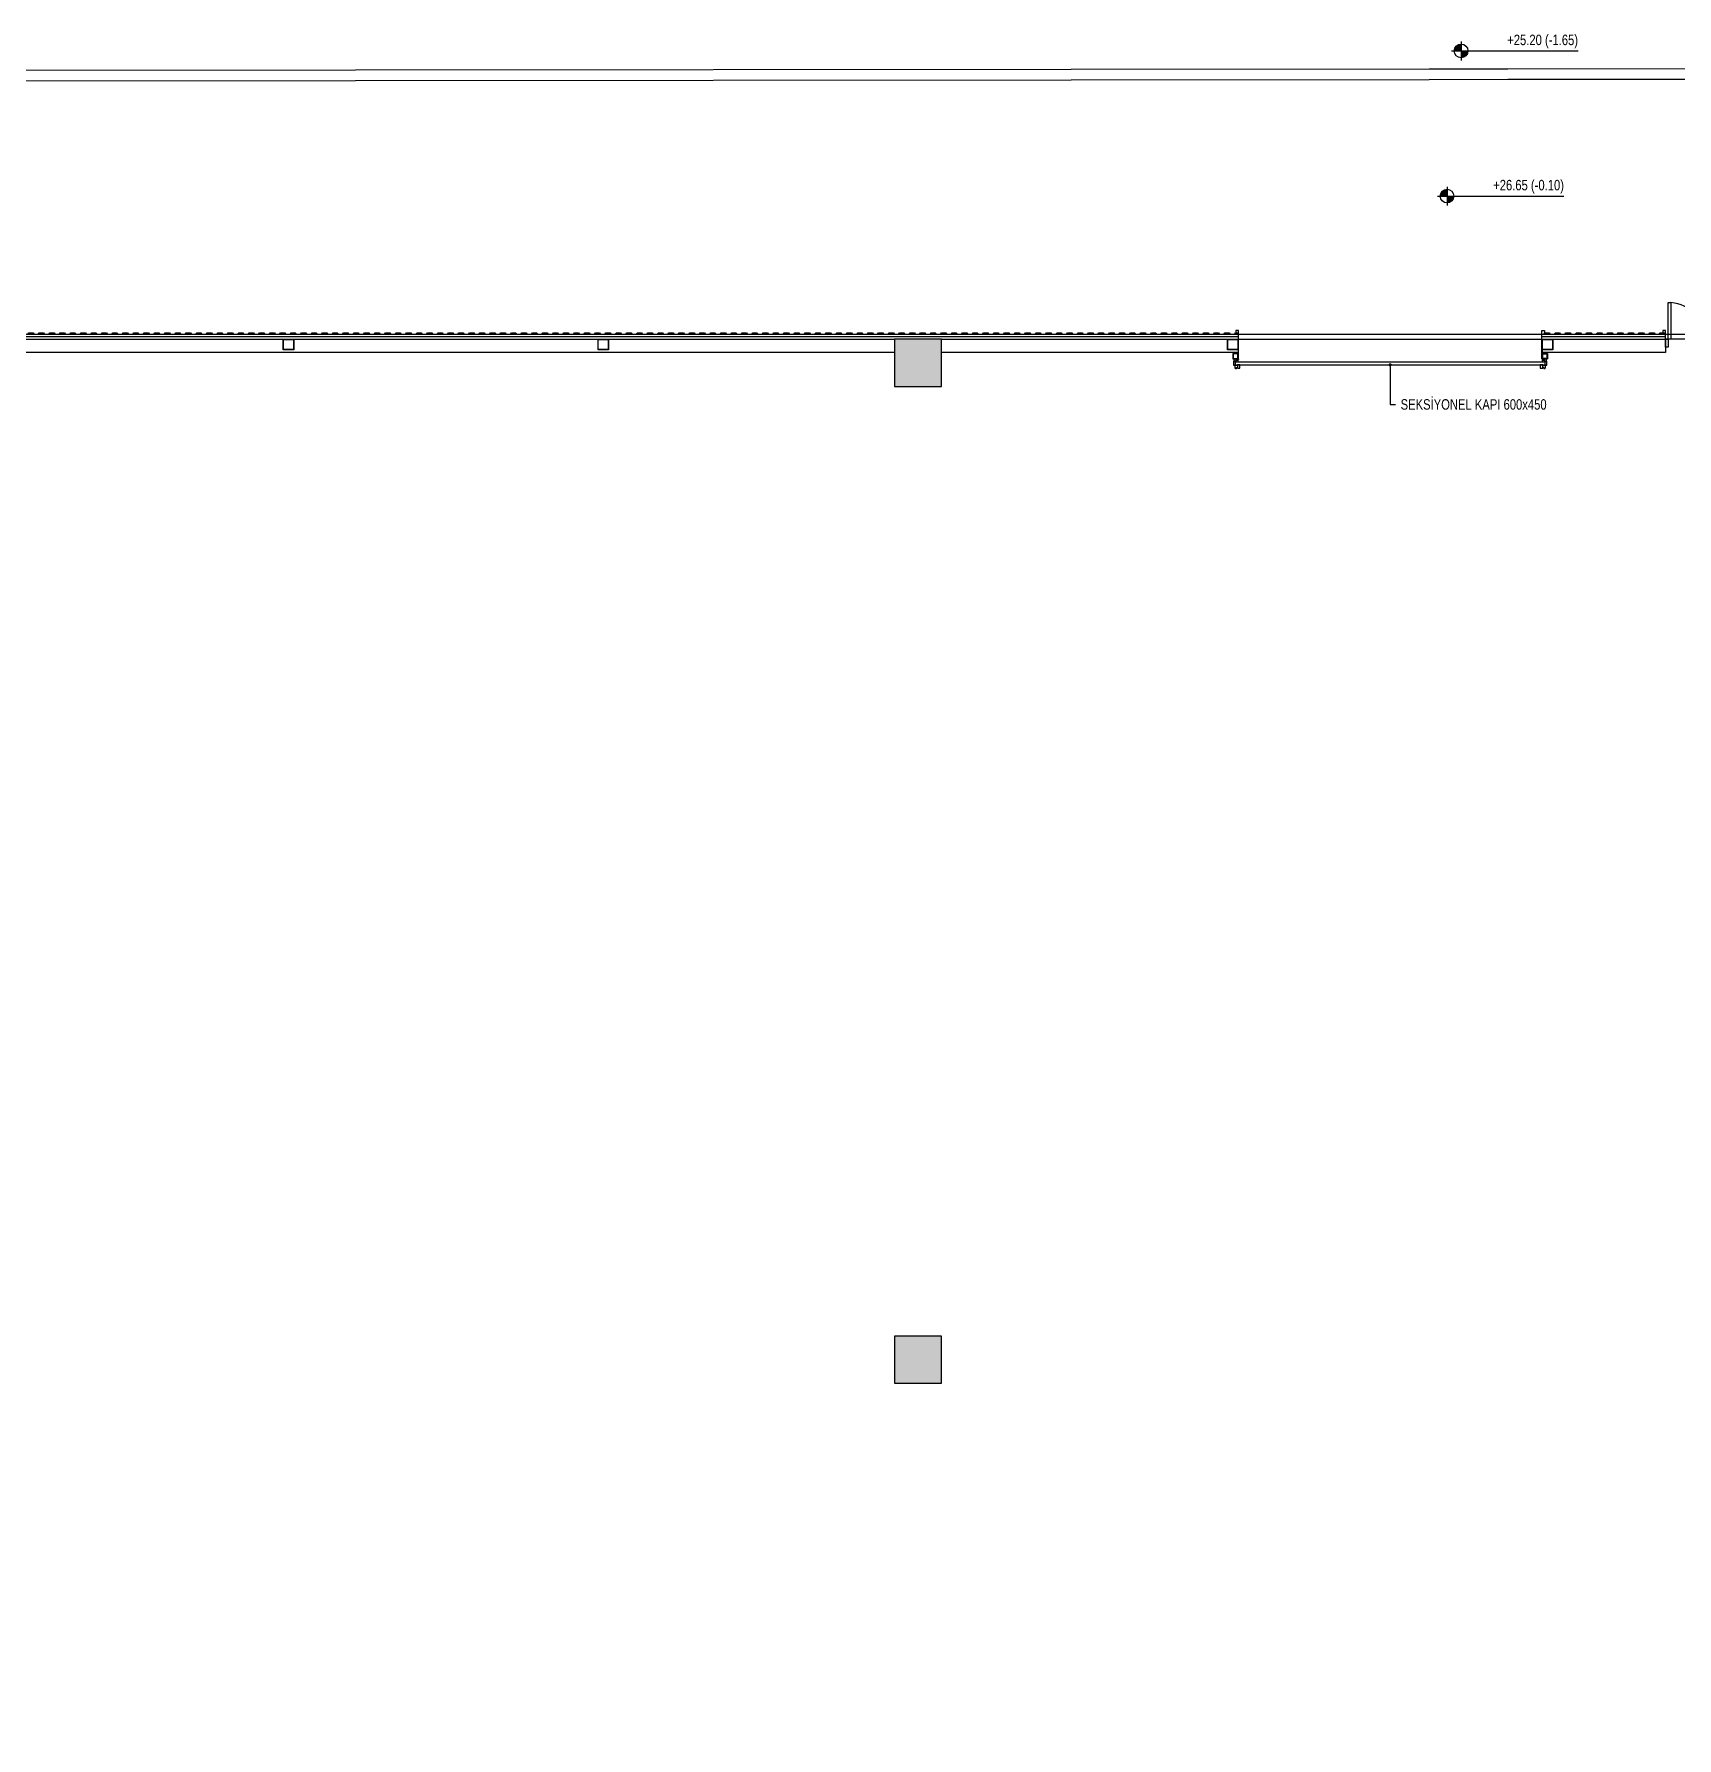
# Model space of a CAD drawing. Extents: x 259761 to 283296, y -701091 to -693683.
# Drawn here: x 272702 to 275833, y -696931 to -693684 of the extents above; entities that cross this region are included whole.
import ezdxf
from ezdxf import colors
from ezdxf.entities.mleader import LeaderData, LeaderLine
from ezdxf.math import Vec2, Vec3

# ---------------------------------------------------------------- set-up
doc = ezdxf.new("R2010")
doc.units = 0
doc.header["$MEASUREMENT"] = 0
doc.layers.get('0').update_dxf_attribs({"linetype": 'CONTINUOUS'})
doc.layers.add('A-DOOR', color=193, linetype='CONTINUOUS')
doc.layers.add('MKDU0', color=50, linetype='CONTINUOUS')
doc.styles.add('Fields_100', font='act_simplex.shx', dxfattribs={"width": 0.8, "height": 20})

# ---------------------------------------------------------------- blocks, each defined once
blk = doc.blocks.new('KAPI 150')
at = {"layer": 'A-DOOR'}
blk.add_line((145, 15), (5, 15), dxfattribs=at)
for points in [[(5, 15), (5, 85), (10, 85), (10, 15)], [(145, 15), (145, 85), (140, 85), (140, 15)]]:
    blk.add_lwpolyline(points, dxfattribs=at)
for points in [[(5, 0), (0, 0), (0, 15), (5, 15)], [(150, 0), (145, 0), (145, 15), (150, 15)]]:
    blk.add_lwpolyline(points, close=True, dxfattribs=at)
for centre, start, end in [((5, 15), 0, 85.904), ((145, 15), 94.096, 180)]:
    blk.add_arc(centre, 70, start, end, dxfattribs=at)
blk = doc.blocks.new('VİDA KÜÇÜK')
for p, q in [((-0.6, 3), (-0.2, 3.2)), ((-0.6, 3), (0.6, 3)), ((-0.6, 3), (0.6, 3)), ((-0.6, 3), (-0.6, 3)), ((-0.5, 3), (-0.5, 2.9)), ((-0.5, 2.9), (0.5, 2.9)), ((0.3, 3.6), (-0.3, 3.6)), ((-0.3, 3.3), (-0.3, 3.5)), ((0.3, 3.3), (-0.3, 3.3)), ((0.3, 3.2), (-0.3, 3.2)), ((-0.2, 3.3), (-0.2, 3.6)), ((0.2, 3.2), (-0.2, 3.2)), ((0.1, 2.8), (-0.2, 2.9)), ((-0.2, 2.9), (-0.2, 2.8)), ((-0.2, 2.9), (-0.2, 2.9)), ((-0.2, 2.8), (0.1, 2.7)), ((0.1, 2.7), (-0.2, 2.8)), ((-0.2, 2.7), (-0.2, 2.8)), ((-0.2, 2.8), (-0.2, 2.8)), ((0, 2.7), (-0.2, 2.7)), ((-0.2, 2.7), (-0.2, 2.6)), ((-0.2, 2.7), (-0.2, 2.7)), ((0.2, 2.5), (-0.2, 2.6)), ((0.1, 2.5), (-0.2, 2.6)), ((-0.2, 2.6), (0.1, 2.5)), ((-0.2, 2.6), (-0.2, 2.5)), ((-0.2, 2.6), (-0.2, 2.6)), ((-0.2, 2.6), (-0.2, 2.6)), ((-0.2, 2.5), (0.1, 2.4)), ((-0.2, 2.5), (0.2, 2.4)), ((-0.2, 2.5), (-0.2, 2.5)), ((-0.2, 2.4), (-0.2, 2.5)), ((0.1, 2.3), (-0.2, 2.4)), ((-0.2, 2.4), (-0.2, 2.3)), ((-0.2, 2.3), (0.1, 2.2)), ((-0.2, 2.3), (0.2, 2.2)), ((0.1, 2.2), (-0.2, 2.3)), ((-0.2, 2.3), (-0.2, 2.2)), ((-0.2, 2.3), (-0.2, 2.3)), ((-0.2, 2.3), (-0.2, 2.3)), ((-0.2, 2.3), (-0.2, 2.3)), ((-0.2, 2.2), (0.1, 2.1)), ((-0.2, 2.2), (0.2, 2.1)), ((-0.2, 2.1), (-0.2, 2.2)), ((-0.2, 2.2), (-0.2, 1.5)), ((-0.2, 2.1), (-0.2, 2)), ((0.1, 2), (-0.2, 2.1)), ((-0.2, 2), (-0.2, 2.1)), ((-0.2, 2), (-0.2, 2)), ((-0.2, 2), (-0.2, 2)), ((-0.2, 2), (0, 2)), ((0, 2), (-0.2, 2)), ((0, 2), (-0.2, 2)), ((0.1, 1.9), (-0.2, 1.9)), ((0, 1.5), (-0.2, 1.6)), ((0, 1.4), (-0.2, 1.5)), ((0.2, 2.8), (-0.1, 2.9)), ((0, 3.9), (0, 0)), ((0.1, 2.8), (0, 2.9)), ((0.1, 2.6), (0, 2.7)), ((0.1, 1.6), (0, 1.5)), ((0, 1.5), (0, 1.4)), ((0.1, 1.5), (0, 1.4)), ((0.1, 2.9), (0.1, 2.8)), ((0.2, 2.8), (0.1, 2.8)), ((0.2, 2.8), (0.1, 2.8)), ((0.1, 2.8), (0.1, 2.7)), ((0.2, 2.7), (0.1, 2.7)), ((0.2, 2.7), (0.1, 2.6)), ((0.1, 2.7), (0.1, 2.7)), ((0.2, 2.7), (0.1, 2.7)), ((0.1, 2.6), (0.1, 2.5)), ((0.1, 2.5), (0.1, 2.4)), ((0.2, 2.5), (0.1, 2.5)), ((0.2, 2.5), (0.1, 2.5)), ((0.2, 2.4), (0.1, 2.4)), ((0.1, 2.3), (0.1, 2.3)), ((0.1, 2.3), (0.1, 2.2)), ((0.2, 2.3), (0.1, 2.3)), ((0.2, 2.2), (0.1, 2.2)), ((0.2, 2.2), (0.1, 2.2)), ((0.1, 2.2), (0.1, 2.1)), ((0.1, 2.2), (0.1, 1.5)), ((0.1, 2), (0.1, 2.1)), ((0.2, 2.1), (0.1, 2)), ((0.2, 2.1), (0.1, 2.1)), ((0.2, 3.3), (0.2, 3.6)), ((0.2, 3.2), (0.6, 3)), ((0.2, 2.7), (0.2, 2.7)), ((0.2, 2.4), (0.2, 2.3)), ((0.3, 3.3), (0.3, 3.5)), ((0.5, 3), (0.5, 2.9)), ((0.6, 3), (0.6, 3))]:
    blk.add_line(p, q)
for centre, radius, start, end in [((-0.3, 3.2), 0.045, 90, 270), ((-0.3, 3.5), 0.132, 50.85, 132.6512), ((0, 3.1), 0.52, 70.5284, 109.4708), ((0, 1.9), 0.156, 196.2602, 343.7398), ((0.3, 3.5), 0.132, 47.3435, 129.155), ((0.3, 3.2), 0.045, 270, 90)]:
    blk.add_arc(centre, radius, start, end)
blk = doc.blocks.new('_Dot')
at = {"color": 0, "linetype": 'ByBlock', "lineweight": -2}
blk.add_line((-0.5, 0), (-1, 0), dxfattribs=at)
at = {"color": 0, "linetype": 'ByBlock', "const_width": 0.5}
blk.add_lwpolyline([(-0.25, 0, 1), (0.25, 0, 1)], format="xyb", close=True, dxfattribs=at)

msp = doc.modelspace()

# ---------------------------------------------------------------- hatches: boundary and pattern name
at = {"layer": 'MKDU0', "ltscale": 0.03}
h = msp.add_hatch(color=8, dxfattribs=at)
h.paths.add_polyline_path([(275421.8, -693702.8, 0.414214), (275408.8, -693715.8), (275421.8, -693715.8)])
h.paths.add_polyline_path([(275434.8, -693715.8), (275421.8, -693715.8), (275421.8, -693728.8, 0.414214)])
h = msp.add_hatch(color=8, dxfattribs=at)
h.paths.add_polyline_path([(275395, -693979.6, 0.414214), (275382, -693992.6), (275395, -693992.6)])
h.paths.add_polyline_path([(275408, -693992.6), (275395, -693992.6), (275395, -694005.6, 0.414214)])
h = msp.add_hatch(dxfattribs=at)
h.set_pattern_fill('ANSI33', color=8)
h.set_pattern_definition([(45, (256351.424, -695852.415), (-4.490128, 4.490128), []), (45, (256355.914, -695852.415), (-4.490128, 4.490128), [3.175, -1.5875])])
h.paths.add_polyline_path([(272541.6, -700055.4), (272631.6, -700055.4), (272631.6, -699965.4), (272541.6, -699965.4)])
h.paths.add_polyline_path([(272541.6, -694355.4), (272631.6, -694355.4), (272631.6, -694265.4), (272541.6, -694265.4)])
h.paths.add_polyline_path([(270741.6, -700055.4), (270831.6, -700055.4), (270831.6, -699965.4), (270741.6, -699965.4)])
h.paths.add_polyline_path([(267141.6, -700055.4), (267231.6, -700055.4), (267231.6, -699965.4), (267141.6, -699965.4)])
h.paths.add_polyline_path([(270741.6, -694355.4), (270831.6, -694355.4), (270831.6, -694265.4), (270741.6, -694265.4)])
h.paths.add_polyline_path([(267141.6, -694355.4), (267231.6, -694355.4), (267231.6, -694265.4), (267141.6, -694265.4)])
h.paths.add_polyline_path([(272541.6, -698155.4), (272631.6, -698155.4), (272631.6, -698065.4), (272541.6, -698065.4)])
h.paths.add_polyline_path([(272541.6, -696255.4), (272631.6, -696255.4), (272631.6, -696165.4), (272541.6, -696165.4)])
h.paths.add_polyline_path([(270741.6, -698155.4), (270831.6, -698155.4), (270831.6, -698065.4), (270741.6, -698065.4)])
h.paths.add_polyline_path([(267141.6, -698155.4), (267231.6, -698155.4), (267231.6, -698065.4), (267141.6, -698065.4)])
h.paths.add_polyline_path([(270741.6, -696255.4), (270831.6, -696255.4), (270831.6, -696165.4), (270741.6, -696165.4)])
h.paths.add_polyline_path([(267141.6, -696255.4), (267231.6, -696255.4), (267231.6, -696165.4), (267141.6, -696165.4)])
h.paths.add_polyline_path([(277941.6, -698155.4), (278031.6, -698155.4), (278031.6, -698065.4), (277941.6, -698065.4)])
h.paths.add_polyline_path([(277941.6, -696255.4), (278031.6, -696255.4), (278031.6, -696165.4), (277941.6, -696165.4)])
h.paths.add_polyline_path([(276141.6, -698155.4), (276231.6, -698155.4), (276231.6, -698065.4), (276141.6, -698065.4)])
h.paths.add_polyline_path([(276141.6, -696255.4), (276231.6, -696255.4), (276231.6, -696165.4), (276141.6, -696165.4)])
h.paths.add_polyline_path([(274341.6, -698155.4), (274431.6, -698155.4), (274431.6, -698065.4), (274341.6, -698065.4)])
h.paths.add_polyline_path([(274341.6, -696255.4), (274431.6, -696255.4), (274431.6, -696165.4), (274341.6, -696165.4)])
h.paths.add_polyline_path([(270641.6, -698155.4), (270731.6, -698155.4), (270731.6, -698065.4), (270641.6, -698065.4)])
h.paths.add_polyline_path([(270641.6, -696255.4), (270731.6, -696255.4), (270731.6, -696165.4), (270641.6, -696165.4)])
h.paths.add_polyline_path([(268941.6, -698155.4), (269031.6, -698155.4), (269031.6, -698065.4), (268941.6, -698065.4)])
h.paths.add_polyline_path([(268941.6, -696255.4), (269031.6, -696255.4), (269031.6, -696165.4), (268941.6, -696165.4)])
h.paths.add_polyline_path([(265341.6, -698155.4), (265431.6, -698155.4), (265431.6, -698065.4), (265341.6, -698065.4)])
h.paths.add_polyline_path([(265341.6, -696255.4), (265431.6, -696255.4), (265431.6, -696165.4), (265341.6, -696165.4)])
h.paths.add_polyline_path([(263541.6, -698155.4), (263631.6, -698155.4), (263631.6, -698065.4), (263541.6, -698065.4)])
h.paths.add_polyline_path([(263541.6, -696255.4), (263631.6, -696255.4), (263631.6, -696165.4), (263541.6, -696165.4)])
h.paths.add_polyline_path([(261741.6, -698155.4), (261831.6, -698155.4), (261831.6, -698065.4), (261741.6, -698065.4)])
h.paths.add_polyline_path([(261741.6, -696255.4), (261831.6, -696255.4), (261831.6, -696165.4), (261741.6, -696165.4)])
h.paths.add_polyline_path([(279741.6, -696255.4), (279831.6, -696255.4), (279831.6, -696165.4), (279741.6, -696165.4)])
h.paths.add_polyline_path([(279741.6, -698155.4), (279831.6, -698155.4), (279831.6, -698065.4), (279741.6, -698065.4)])
h.paths.add_polyline_path([(279741.6, -700055.4), (279831.6, -700055.4), (279831.6, -699965.4), (279741.6, -699965.4)])
h.paths.add_polyline_path([(277941.6, -700055.4), (278031.6, -700055.4), (278031.6, -699965.4), (277941.6, -699965.4)])
h.paths.add_polyline_path([(276141.6, -700055.4), (276231.6, -700055.4), (276231.6, -699965.4), (276141.6, -699965.4)])
h.paths.add_polyline_path([(274341.6, -700055.4), (274431.6, -700055.4), (274431.6, -699965.4), (274341.6, -699965.4)])
h.paths.add_polyline_path([(270641.6, -700055.4), (270731.6, -700055.4), (270731.6, -699965.4), (270641.6, -699965.4)])
h.paths.add_polyline_path([(268941.6, -700055.4), (269031.6, -700055.4), (269031.6, -699965.4), (268941.6, -699965.4)])
h.paths.add_polyline_path([(265341.6, -700055.4), (265431.6, -700055.4), (265431.6, -699965.4), (265341.6, -699965.4)])
h.paths.add_polyline_path([(263541.6, -700055.4), (263631.6, -700055.4), (263631.6, -699965.4), (263541.6, -699965.4)])
h.paths.add_polyline_path([(261741.6, -700055.4), (261831.6, -700055.4), (261831.6, -699965.4), (261741.6, -699965.4)])
h.paths.add_polyline_path([(279741.6, -694355.4), (279831.6, -694355.4), (279831.6, -694265.4), (279741.6, -694265.4)])
h.paths.add_polyline_path([(277941.6, -694355.4), (278031.6, -694355.4), (278031.6, -694265.4), (277941.6, -694265.4)])
h.paths.add_polyline_path([(276141.6, -694355.4), (276231.6, -694355.4), (276231.6, -694265.4), (276141.6, -694265.4)])
h.paths.add_polyline_path([(274341.6, -694355.4), (274431.6, -694355.4), (274431.6, -694265.4), (274341.6, -694265.4)])
h.paths.add_polyline_path([(270641.6, -694355.4), (270731.6, -694355.4), (270731.6, -694265.4), (270641.6, -694265.4)])
h.paths.add_polyline_path([(268941.6, -694355.4), (269031.6, -694355.4), (269031.6, -694265.4), (268941.6, -694265.4)])
h.paths.add_polyline_path([(265341.6, -694355.4), (265431.6, -694355.4), (265431.6, -694265.4), (265341.6, -694265.4)])
h.paths.add_polyline_path([(263541.6, -694355.4), (263631.6, -694355.4), (263631.6, -694265.4), (263541.6, -694265.4)])
h.paths.add_polyline_path([(261741.6, -694355.4), (261831.6, -694355.4), (261831.6, -694265.4), (261741.6, -694265.4)])

# ---------------------------------------------------------------- linework, layer by layer
at = {"layer": 'MKDU0', "color": 8, "ltscale": 0.03}
for p, q in [((275421.8, -693697.8), (275421.8, -693733.8)), ((275403.8, -693715.8), (275644.8, -693715.8)), ((272211.1, -693753.2), (275361.1, -693750.1)), ((272211.1, -693773.2), (275361.1, -693770.1)), ((275361.1, -693750.1), (275511.1, -693749.9)), ((275361.1, -693770.1), (275511.1, -693769.9)), ((275511.1, -693749.9), (278429.5, -693747)), ((275511.1, -693769.9), (278429.4, -693767)), ((275377, -693992.6), (275618, -693992.6)), ((275395, -693974.6), (275395, -694010.6)), ((274997.6, -694248.4), (274992.6, -694248.4)), ((274992.6, -694248.4), (274992.6, -694252.9)), ((274997.6, -694302.4), (274997.6, -694248.4)), ((275575.6, -694302.4), (275575.6, -694248.4)), ((275575.6, -694248.4), (275580.6, -694248.4)), ((275580.6, -694248.4), (275580.6, -694252.9)), ((272631.6, -694265.4), (274341.6, -694265.4)), ((274431.6, -694265.4), (274996.6, -694265.4)), ((275576.6, -694265.4), (275811.6, -694265.4)), ((274341.6, -694290.4), (272631.6, -694290.4)), ((274996.6, -694290.4), (274431.6, -694290.4)), ((275811.6, -694290.4), (275576.6, -694290.4))]:
    msp.add_line(p, q, dxfattribs=at)
for points in [[(271694.1, -694255.4), (279841.6, -694255.4), (279841.6, -698155.4), (261719.1, -698155.4), (261719.1, -694255.4), (268941.6, -694255.4), (268941.6, -694520.4), (271694.1, -694520.4)], [(274341.6, -694355.4), (274431.6, -694355.4), (274431.6, -694265.4), (274341.6, -694265.4)], [(274986.6, -694302.4), (274996.6, -694302.4), (274996.6, -694292.4), (274986.6, -694292.4)], [(274987.1, -694301.9), (274996.1, -694301.9), (274996.1, -694292.9), (274987.1, -694292.9)], [(275582.3, -694309), (274991, -694309), (274991, -694314), (275582.3, -694314)], [(275576.6, -694302.4), (275586.6, -694302.4), (275586.6, -694292.4), (275576.6, -694292.4)], [(275586.6, -694302.4), (275576.6, -694302.4), (275576.6, -694292.4), (275586.6, -694292.4)], [(275577.1, -694301.9), (275586.1, -694301.9), (275586.1, -694292.9), (275577.1, -694292.9)], [(275586.1, -694301.9), (275577.1, -694301.9), (275577.1, -694292.9), (275586.1, -694292.9)], [(274341.6, -696255.4), (274431.6, -696255.4), (274431.6, -696165.4), (274341.6, -696165.4)]]:
    msp.add_lwpolyline(points, close=True, dxfattribs=at)
for points in [[(272211.6, -694255.4), (274996.6, -694255.4)], [(272661.6, -694255.4), (272669.6, -694255.4), (272671.6, -694253.4), (272679.6, -694253.4), (272681.6, -694255.4), (272689.6, -694255.4), (272691.6, -694253.4), (272699.6, -694253.4), (272701.6, -694255.4), (272709.6, -694255.4), (272711.6, -694253.4), (272719.6, -694253.4), (272721.6, -694255.4), (272729.6, -694255.4), (272731.6, -694253.4), (272739.6, -694253.4), (272741.6, -694255.4), (272749.6, -694255.4), (272751.6, -694253.4), (272759.6, -694253.4), (272761.6, -694255.4)], [(272761.6, -694255.4), (272769.6, -694255.4), (272771.6, -694253.4), (272779.6, -694253.4), (272781.6, -694255.4), (272789.6, -694255.4), (272791.6, -694253.4), (272799.6, -694253.4), (272801.6, -694255.4), (272809.6, -694255.4), (272811.6, -694253.4), (272819.6, -694253.4), (272821.6, -694255.4), (272829.6, -694255.4), (272831.6, -694253.4), (272839.6, -694253.4), (272841.6, -694255.4), (272849.6, -694255.4), (272851.6, -694253.4), (272859.6, -694253.4), (272861.6, -694255.4)], [(272861.6, -694255.4), (272869.6, -694255.4), (272871.6, -694253.4), (272879.6, -694253.4), (272881.6, -694255.4), (272889.6, -694255.4), (272891.6, -694253.4), (272899.6, -694253.4), (272901.6, -694255.4), (272909.6, -694255.4), (272911.6, -694253.4), (272919.6, -694253.4), (272921.6, -694255.4), (272929.6, -694255.4), (272931.6, -694253.4), (272939.6, -694253.4), (272941.6, -694255.4), (272949.6, -694255.4), (272951.6, -694253.4), (272959.6, -694253.4), (272961.6, -694255.4)], [(272961.6, -694255.4), (272969.6, -694255.4), (272971.6, -694253.4), (272979.6, -694253.4), (272981.6, -694255.4), (272989.6, -694255.4), (272991.6, -694253.4), (272999.6, -694253.4), (273001.6, -694255.4), (273009.6, -694255.4), (273011.6, -694253.4), (273019.6, -694253.4), (273021.6, -694255.4), (273029.6, -694255.4), (273031.6, -694253.4), (273039.6, -694253.4), (273041.6, -694255.4), (273049.6, -694255.4), (273051.6, -694253.4), (273059.6, -694253.4), (273061.6, -694255.4)], [(273061.6, -694255.4), (273069.6, -694255.4), (273071.6, -694253.4), (273079.6, -694253.4), (273081.6, -694255.4), (273089.6, -694255.4), (273091.6, -694253.4), (273099.6, -694253.4), (273101.6, -694255.4), (273109.6, -694255.4), (273111.6, -694253.4), (273119.6, -694253.4), (273121.6, -694255.4), (273129.6, -694255.4), (273131.6, -694253.4), (273139.6, -694253.4), (273141.6, -694255.4), (273149.6, -694255.4), (273151.6, -694253.4), (273159.6, -694253.4), (273161.6, -694255.4)], [(273161.6, -694255.4), (273169.6, -694255.4), (273171.6, -694253.4), (273179.6, -694253.4), (273181.6, -694255.4), (273189.6, -694255.4), (273191.6, -694253.4), (273199.6, -694253.4), (273201.6, -694255.4), (273209.6, -694255.4), (273211.6, -694253.4), (273219.6, -694253.4), (273221.6, -694255.4), (273229.6, -694255.4), (273231.6, -694253.4), (273239.6, -694253.4), (273241.6, -694255.4), (273249.6, -694255.4), (273251.6, -694253.4), (273259.6, -694253.4), (273261.6, -694255.4)], [(273261.6, -694255.4), (273269.6, -694255.4), (273271.6, -694253.4), (273279.6, -694253.4), (273281.6, -694255.4), (273289.6, -694255.4), (273291.6, -694253.4), (273299.6, -694253.4), (273301.6, -694255.4), (273309.6, -694255.4), (273311.6, -694253.4), (273319.6, -694253.4), (273321.6, -694255.4), (273329.6, -694255.4), (273331.6, -694253.4), (273339.6, -694253.4), (273341.6, -694255.4), (273349.6, -694255.4), (273351.6, -694253.4), (273359.6, -694253.4), (273361.6, -694255.4)], [(273361.6, -694255.4), (273369.6, -694255.4), (273371.6, -694253.4), (273379.6, -694253.4), (273381.6, -694255.4), (273389.6, -694255.4), (273391.6, -694253.4), (273399.6, -694253.4), (273401.6, -694255.4), (273409.6, -694255.4), (273411.6, -694253.4), (273419.6, -694253.4), (273421.6, -694255.4), (273429.6, -694255.4), (273431.6, -694253.4), (273439.6, -694253.4), (273441.6, -694255.4), (273449.6, -694255.4), (273451.6, -694253.4), (273459.6, -694253.4), (273461.6, -694255.4)], [(273461.6, -694255.4), (273469.6, -694255.4), (273471.6, -694253.4), (273479.6, -694253.4), (273481.6, -694255.4), (273489.6, -694255.4), (273491.6, -694253.4), (273499.6, -694253.4), (273501.6, -694255.4), (273509.6, -694255.4), (273511.6, -694253.4), (273519.6, -694253.4), (273521.6, -694255.4), (273529.6, -694255.4), (273531.6, -694253.4), (273539.6, -694253.4), (273541.6, -694255.4), (273549.6, -694255.4), (273551.6, -694253.4), (273559.6, -694253.4), (273561.6, -694255.4)], [(273561.6, -694255.4), (273569.6, -694255.4), (273571.6, -694253.4), (273579.6, -694253.4), (273581.6, -694255.4), (273589.6, -694255.4), (273591.6, -694253.4), (273599.6, -694253.4), (273601.6, -694255.4), (273609.6, -694255.4), (273611.6, -694253.4), (273619.6, -694253.4), (273621.6, -694255.4), (273629.6, -694255.4), (273631.6, -694253.4), (273639.6, -694253.4), (273641.6, -694255.4), (273649.6, -694255.4), (273651.6, -694253.4), (273659.6, -694253.4), (273661.6, -694255.4)], [(273661.6, -694255.4), (273669.6, -694255.4), (273671.6, -694253.4), (273679.6, -694253.4), (273681.6, -694255.4), (273689.6, -694255.4), (273691.6, -694253.4), (273699.6, -694253.4), (273701.6, -694255.4), (273709.6, -694255.4), (273711.6, -694253.4), (273719.6, -694253.4), (273721.6, -694255.4), (273729.6, -694255.4), (273731.6, -694253.4), (273739.6, -694253.4), (273741.6, -694255.4), (273749.6, -694255.4), (273751.6, -694253.4), (273759.6, -694253.4), (273761.6, -694255.4)], [(273761.6, -694255.4), (273769.6, -694255.4), (273771.6, -694253.4), (273779.6, -694253.4), (273781.6, -694255.4), (273789.6, -694255.4), (273791.6, -694253.4), (273799.6, -694253.4), (273801.6, -694255.4), (273809.6, -694255.4), (273811.6, -694253.4), (273819.6, -694253.4), (273821.6, -694255.4), (273829.6, -694255.4), (273831.6, -694253.4), (273839.6, -694253.4), (273841.6, -694255.4), (273849.6, -694255.4), (273851.6, -694253.4), (273859.6, -694253.4), (273861.6, -694255.4)], [(273861.6, -694255.4), (273869.6, -694255.4), (273871.6, -694253.4), (273879.6, -694253.4), (273881.6, -694255.4), (273889.6, -694255.4), (273891.6, -694253.4), (273899.6, -694253.4), (273901.6, -694255.4), (273909.6, -694255.4), (273911.6, -694253.4), (273919.6, -694253.4), (273921.6, -694255.4), (273929.6, -694255.4), (273931.6, -694253.4), (273939.6, -694253.4), (273941.6, -694255.4), (273949.6, -694255.4), (273951.6, -694253.4), (273959.6, -694253.4), (273961.6, -694255.4)], [(273961.6, -694255.4), (273969.6, -694255.4), (273971.6, -694253.4), (273979.6, -694253.4), (273981.6, -694255.4), (273989.6, -694255.4), (273991.6, -694253.4), (273999.6, -694253.4), (274001.6, -694255.4), (274009.6, -694255.4), (274011.6, -694253.4), (274019.6, -694253.4), (274021.6, -694255.4), (274029.6, -694255.4), (274031.6, -694253.4), (274039.6, -694253.4), (274041.6, -694255.4), (274049.6, -694255.4), (274051.6, -694253.4), (274059.6, -694253.4), (274061.6, -694255.4)], [(274061.6, -694255.4), (274069.6, -694255.4), (274071.6, -694253.4), (274079.6, -694253.4), (274081.6, -694255.4), (274089.6, -694255.4), (274091.6, -694253.4), (274099.6, -694253.4), (274101.6, -694255.4), (274109.6, -694255.4), (274111.6, -694253.4), (274119.6, -694253.4), (274121.6, -694255.4), (274129.6, -694255.4), (274131.6, -694253.4), (274139.6, -694253.4), (274141.6, -694255.4), (274149.6, -694255.4), (274151.6, -694253.4), (274159.6, -694253.4), (274161.6, -694255.4)], [(274161.6, -694255.4), (274169.6, -694255.4), (274171.6, -694253.4), (274179.6, -694253.4), (274181.6, -694255.4), (274189.6, -694255.4), (274191.6, -694253.4), (274199.6, -694253.4), (274201.6, -694255.4), (274209.6, -694255.4), (274211.6, -694253.4), (274219.6, -694253.4), (274221.6, -694255.4), (274229.6, -694255.4), (274231.6, -694253.4), (274239.6, -694253.4), (274241.6, -694255.4), (274249.6, -694255.4), (274251.6, -694253.4), (274259.6, -694253.4), (274261.6, -694255.4)], [(274261.6, -694255.4), (274269.6, -694255.4), (274271.6, -694253.4), (274279.6, -694253.4), (274281.6, -694255.4), (274289.6, -694255.4), (274291.6, -694253.4), (274299.6, -694253.4), (274301.6, -694255.4), (274309.6, -694255.4), (274311.6, -694253.4), (274319.6, -694253.4), (274321.6, -694255.4), (274329.6, -694255.4), (274331.6, -694253.4), (274339.6, -694253.4), (274341.6, -694255.4), (274349.6, -694255.4), (274351.6, -694253.4), (274359.6, -694253.4), (274361.6, -694255.4)], [(274361.6, -694255.4), (274369.6, -694255.4), (274371.6, -694253.4), (274379.6, -694253.4), (274381.6, -694255.4), (274389.6, -694255.4), (274391.6, -694253.4), (274399.6, -694253.4), (274401.6, -694255.4), (274409.6, -694255.4), (274411.6, -694253.4), (274419.6, -694253.4), (274421.6, -694255.4), (274429.6, -694255.4), (274431.6, -694253.4), (274439.6, -694253.4), (274441.6, -694255.4), (274449.6, -694255.4), (274451.6, -694253.4), (274459.6, -694253.4), (274461.6, -694255.4)], [(274461.6, -694255.4), (274469.6, -694255.4), (274471.6, -694253.4), (274479.6, -694253.4), (274481.6, -694255.4), (274489.6, -694255.4), (274491.6, -694253.4), (274499.6, -694253.4), (274501.6, -694255.4), (274509.6, -694255.4), (274511.6, -694253.4), (274519.6, -694253.4), (274521.6, -694255.4), (274529.6, -694255.4), (274531.6, -694253.4), (274539.6, -694253.4), (274541.6, -694255.4), (274549.6, -694255.4), (274551.6, -694253.4), (274559.6, -694253.4), (274561.6, -694255.4)], [(274561.6, -694255.4), (274569.6, -694255.4), (274571.6, -694253.4), (274579.6, -694253.4), (274581.6, -694255.4), (274589.6, -694255.4), (274591.6, -694253.4), (274599.6, -694253.4), (274601.6, -694255.4), (274609.6, -694255.4), (274611.6, -694253.4), (274619.6, -694253.4), (274621.6, -694255.4), (274629.6, -694255.4), (274631.6, -694253.4), (274639.6, -694253.4), (274641.6, -694255.4), (274649.6, -694255.4), (274651.6, -694253.4), (274659.6, -694253.4), (274661.6, -694255.4)], [(274661.6, -694255.4), (274669.6, -694255.4), (274671.6, -694253.4), (274679.6, -694253.4), (274681.6, -694255.4), (274689.6, -694255.4), (274691.6, -694253.4), (274699.6, -694253.4), (274701.6, -694255.4), (274709.6, -694255.4), (274711.6, -694253.4), (274719.6, -694253.4), (274721.6, -694255.4), (274729.6, -694255.4), (274731.6, -694253.4), (274739.6, -694253.4), (274741.6, -694255.4), (274749.6, -694255.4), (274751.6, -694253.4), (274759.6, -694253.4), (274761.6, -694255.4)], [(274761.6, -694255.4), (274769.6, -694255.4), (274771.6, -694253.4), (274779.6, -694253.4), (274781.6, -694255.4), (274789.6, -694255.4), (274791.6, -694253.4), (274799.6, -694253.4), (274801.6, -694255.4), (274809.6, -694255.4), (274811.6, -694253.4), (274819.6, -694253.4), (274821.6, -694255.4), (274829.6, -694255.4), (274831.6, -694253.4), (274839.6, -694253.4), (274841.6, -694255.4), (274849.6, -694255.4), (274851.6, -694253.4), (274859.6, -694253.4), (274861.6, -694255.4)], [(274861.6, -694255.4), (274869.6, -694255.4), (274871.6, -694253.4), (274879.6, -694253.4), (274881.6, -694255.4), (274889.6, -694255.4), (274891.6, -694253.4), (274899.6, -694253.4), (274901.6, -694255.4), (274909.6, -694255.4), (274911.6, -694253.4), (274919.6, -694253.4), (274921.6, -694255.4), (274929.6, -694255.4), (274931.6, -694253.4), (274939.6, -694253.4), (274941.6, -694255.4), (274949.6, -694255.4), (274951.6, -694253.4), (274959.6, -694253.4), (274961.6, -694255.4)], [(274961.6, -694255.4), (274969.6, -694255.4), (274971.6, -694253.4), (274979.6, -694253.4), (274981.6, -694255.4), (274989.6, -694255.4), (274991.6, -694253.4), (274996.6, -694253.4)], [(275576.6, -694255.4), (275579.6, -694255.4), (275581.6, -694253.4), (275589.6, -694253.4), (275591.6, -694255.4), (275599.6, -694255.4), (275601.6, -694253.4), (275609.6, -694253.4), (275611.6, -694255.4), (275619.6, -694255.4), (275621.6, -694253.4), (275629.6, -694253.4), (275631.6, -694255.4)], [(275576.6, -694255.4), (275811.6, -694255.4)], [(275631.6, -694255.4), (275639.6, -694255.4), (275641.6, -694253.4), (275649.6, -694253.4), (275651.6, -694255.4), (275659.6, -694255.4), (275661.6, -694253.4), (275669.6, -694253.4), (275671.6, -694255.4), (275679.6, -694255.4), (275681.6, -694253.4), (275689.6, -694253.4), (275691.6, -694255.4), (275699.6, -694255.4), (275701.6, -694253.4), (275709.6, -694253.4), (275711.6, -694255.4), (275719.6, -694255.4), (275721.6, -694253.4), (275729.6, -694253.4), (275731.6, -694255.4)], [(275731.6, -694255.4), (275739.6, -694255.4), (275741.6, -694253.4), (275749.6, -694253.4), (275751.6, -694255.4), (275759.6, -694255.4), (275761.6, -694253.4), (275769.6, -694253.4), (275771.6, -694255.4), (275779.6, -694255.4), (275781.6, -694253.4), (275789.6, -694253.4), (275791.6, -694255.4), (275799.6, -694255.4), (275801.6, -694253.4), (275809.6, -694253.4), (275811.6, -694255.4)], [(272211.6, -694260.4), (274996.6, -694260.4)], [(275576.6, -694260.4), (275811.6, -694260.4)], [(274988.6, -694307.4), (274987.9, -694307.4)], [(274987.9, -694307.4), (274987.9, -694315.1)], [(274987.9, -694315.1), (274990.5, -694315.1)], [(274988.4, -694314.6), (274988.4, -694307.9)], [(274988.4, -694307.9), (274991.1, -694307.9)], [(274994.6, -694314.6), (274988.4, -694314.6)], [(274988.6, -694302.4), (274988.6, -694307.4)], [(274988.6, -694307.4), (274991.1, -694307.4)], [(274989.1, -694306.9), (274989.1, -694302.9)], [(274989.1, -694302.9), (274996.1, -694302.9)], [(274991.1, -694306.9), (274989.1, -694306.9)], [(274990.5, -694315.1), (274990.5, -694319.3)], [(274990.5, -694319.3), (274990.5, -694319.4), (274990.5, -694319.4), (274990.5, -694319.5), (274990.5, -694319.6), (274990.5, -694319.6), (274990.6, -694319.7), (274990.6, -694319.8), (274990.6, -694319.8), (274990.7, -694319.9), (274990.7, -694320), (274990.7, -694320), (274990.8, -694320.1), (274990.8, -694320.2), (274990.8, -694320.2), (274990.9, -694320.3), (274990.9, -694320.3), (274991, -694320.4), (274991, -694320.4), (274991.1, -694320.5), (274991.1, -694320.5), (274991.2, -694320.6), (274991.3, -694320.6), (274991.3, -694320.7), (274991.4, -694320.7), (274991.4, -694320.8), (274991.5, -694320.8), (274991.6, -694320.8), (274991.6, -694320.9), (274991.7, -694320.9), (274991.8, -694320.9), (274991.8, -694321), (274991.9, -694321), (274992, -694321), (274992, -694321), (274992.1, -694321), (274992.2, -694321.1), (274992.3, -694321.1), (274992.3, -694321.1), (274992.4, -694321.1), (274992.5, -694321.1), (274992.5, -694321.1), (274992.6, -694321.1), (274992.7, -694321.1), (274992.8, -694321.1), (274992.8, -694321.1), (274992.9, -694321.1), (274993, -694321), (274993.1, -694321), (274993.1, -694321), (274993.2, -694321), (274993.3, -694321), (274993.3, -694320.9), (274993.4, -694320.9), (274993.5, -694320.9), (274993.5, -694320.8), (274993.6, -694320.8), (274993.7, -694320.8), (274993.7, -694320.7), (274993.8, -694320.7), (274993.8, -694320.6), (274993.9, -694320.6), (274994, -694320.5), (274994, -694320.5), (274994.1, -694320.4), (274994.1, -694320.4), (274994.2, -694320.3), (274994.2, -694320.3), (274994.2, -694320.2), (274994.3, -694320.2), (274994.3, -694320.1), (274994.4, -694320), (274994.4, -694320), (274994.4, -694319.9), (274994.5, -694319.8), (274994.5, -694319.8), (274994.5, -694319.7), (274994.5, -694319.6), (274994.6, -694319.6), (274994.6, -694319.5), (274994.6, -694319.4), (274994.6, -694319.4), (274994.6, -694319.3)], [(274991, -694319.3), (274991, -694315.1)], [(274991, -694315.1), (274994.6, -694315.1)], [(274994.1, -694319.3), (274994.1, -694319.3), (274994.1, -694319.4), (274994.1, -694319.4), (274994.1, -694319.5), (274994.1, -694319.6), (274994, -694319.6), (274994, -694319.7), (274994, -694319.7), (274994, -694319.8), (274993.9, -694319.8), (274993.9, -694319.9), (274993.9, -694319.9), (274993.8, -694319.9), (274993.8, -694320), (274993.8, -694320), (274993.7, -694320.1), (274993.7, -694320.1), (274993.6, -694320.2), (274993.6, -694320.2), (274993.6, -694320.2), (274993.5, -694320.3), (274993.5, -694320.3), (274993.4, -694320.3), (274993.4, -694320.4), (274993.3, -694320.4), (274993.3, -694320.4), (274993.2, -694320.4), (274993.2, -694320.5), (274993.1, -694320.5), (274993.1, -694320.5), (274993, -694320.5), (274993, -694320.5), (274992.9, -694320.5), (274992.9, -694320.6), (274992.8, -694320.6), (274992.7, -694320.6), (274992.7, -694320.6), (274992.6, -694320.6), (274992.6, -694320.6), (274992.5, -694320.6), (274992.5, -694320.6), (274992.4, -694320.6), (274992.4, -694320.6), (274992.3, -694320.6), (274992.2, -694320.6), (274992.2, -694320.5), (274992.1, -694320.5), (274992.1, -694320.5), (274992, -694320.5), (274992, -694320.5), (274991.9, -694320.5), (274991.9, -694320.4), (274991.8, -694320.4), (274991.8, -694320.4), (274991.7, -694320.4), (274991.7, -694320.3), (274991.6, -694320.3), (274991.6, -694320.3), (274991.5, -694320.2), (274991.5, -694320.2), (274991.4, -694320.2), (274991.4, -694320.1), (274991.4, -694320.1), (274991.3, -694320), (274991.3, -694320), (274991.3, -694319.9), (274991.2, -694319.9), (274991.2, -694319.9), (274991.2, -694319.8), (274991.1, -694319.8), (274991.1, -694319.7), (274991.1, -694319.7), (274991.1, -694319.6), (274991, -694319.6), (274991, -694319.5), (274991, -694319.4), (274991, -694319.4), (274991, -694319.3), (274991, -694319.3)], [(274991.1, -694307.4), (274991.1, -694306.9)], [(274991.1, -694307.9), (274991.1, -694307.4)], [(274996.1, -694304.9), (274992.6, -694304.9)], [(274992.6, -694304.9), (274992.6, -694307.4)], [(274992.6, -694307.4), (274994, -694307.4)], [(274993.1, -694306.9), (274993.1, -694305.4)], [(274993.1, -694305.4), (274996.1, -694305.4)], [(274994, -694306.9), (274993.1, -694306.9)], [(274994, -694307.4), (274994, -694306.9)], [(274994.6, -694319.1), (274994.1, -694319.1)], [(274994.1, -694319.1), (274994.1, -694319.3)], [(274994.6, -694315.1), (274994.6, -694314.6)], [(274994.6, -694319.3), (274994.6, -694319.1)], [(275000.4, -694314.1), (274995.4, -694314.1)], [(274995.4, -694314.1), (274995.4, -694320.8)], [(274995.4, -694320.8), (275000.4, -694320.8)], [(274996.1, -694306.9), (274995.6, -694306.9)], [(274995.6, -694306.9), (274995.6, -694307.4)], [(274995.6, -694307.4), (274996.6, -694307.4)], [(274996.1, -694302.9), (274996.1, -694304.9)], [(274996.1, -694305.4), (274996.1, -694306.9)], [(274996.6, -694307.4), (274996.6, -694302.4)], [(275000.4, -694320.8), (275000.4, -694314.1)], [(275577.8, -694314.1), (275572.8, -694314.1)], [(275572.8, -694314.1), (275572.8, -694320.8)], [(275572.8, -694320.8), (275577.8, -694320.8)], [(275576.6, -694302.4), (275576.6, -694307.4)], [(275576.6, -694307.4), (275577.7, -694307.4)], [(275577.1, -694304.9), (275577.1, -694302.9)], [(275577.1, -694302.9), (275584.1, -694302.9)], [(275580.6, -694304.9), (275577.1, -694304.9)], [(275577.1, -694306.9), (275577.1, -694305.4)], [(275577.1, -694305.4), (275580.1, -694305.4)], [(275577.7, -694306.9), (275577.1, -694306.9)], [(275577.7, -694307.4), (275577.7, -694306.9)], [(275577.8, -694320.8), (275577.8, -694314.1)], [(275584.8, -694314.6), (275578.6, -694314.6)], [(275578.6, -694314.6), (275578.6, -694315.1)], [(275578.6, -694315.1), (275582.3, -694315.1)], [(275579.1, -694319.1), (275578.6, -694319.1)], [(275578.6, -694319.1), (275578.6, -694319.3)], [(275578.6, -694319.3), (275578.6, -694319.4), (275578.6, -694319.4), (275578.6, -694319.5), (275578.7, -694319.6), (275578.7, -694319.6), (275578.7, -694319.7), (275578.7, -694319.8), (275578.8, -694319.8), (275578.8, -694319.9), (275578.8, -694320), (275578.9, -694320), (275578.9, -694320.1), (275578.9, -694320.2), (275579, -694320.2), (275579, -694320.3), (275579.1, -694320.3), (275579.1, -694320.4), (275579.2, -694320.4), (275579.2, -694320.5), (275579.3, -694320.5), (275579.3, -694320.6), (275579.4, -694320.6), (275579.4, -694320.7), (275579.5, -694320.7), (275579.6, -694320.8), (275579.6, -694320.8), (275579.7, -694320.8), (275579.8, -694320.9), (275579.8, -694320.9), (275579.9, -694320.9), (275580, -694321), (275580, -694321), (275580.1, -694321), (275580.2, -694321), (275580.2, -694321), (275580.3, -694321.1), (275580.4, -694321.1), (275580.5, -694321.1), (275580.5, -694321.1), (275580.6, -694321.1), (275580.7, -694321.1), (275580.7, -694321.1), (275580.8, -694321.1), (275580.9, -694321.1), (275581, -694321.1), (275581, -694321.1), (275581.1, -694321), (275581.2, -694321), (275581.3, -694321), (275581.3, -694321), (275581.4, -694321), (275581.5, -694320.9), (275581.5, -694320.9), (275581.6, -694320.9), (275581.7, -694320.8), (275581.7, -694320.8), (275581.8, -694320.8), (275581.8, -694320.7), (275581.9, -694320.7), (275582, -694320.6), (275582, -694320.6), (275582.1, -694320.5), (275582.1, -694320.5), (275582.2, -694320.4), (275582.2, -694320.4), (275582.3, -694320.3), (275582.3, -694320.3), (275582.4, -694320.2), (275582.4, -694320.2), (275582.5, -694320.1), (275582.5, -694320), (275582.5, -694320), (275582.6, -694319.9), (275582.6, -694319.8), (275582.6, -694319.8), (275582.6, -694319.7), (275582.7, -694319.6), (275582.7, -694319.6), (275582.7, -694319.5), (275582.7, -694319.4), (275582.7, -694319.4), (275582.8, -694319.3)], [(275579.1, -694319.3), (275579.1, -694319.1)], [(275582.3, -694319.3), (275582.2, -694319.3), (275582.2, -694319.4), (275582.2, -694319.4), (275582.2, -694319.5), (275582.2, -694319.6), (275582.2, -694319.6), (275582.1, -694319.7), (275582.1, -694319.7), (275582.1, -694319.8), (275582.1, -694319.8), (275582, -694319.9), (275582, -694319.9), (275582, -694319.9), (275581.9, -694320), (275581.9, -694320), (275581.9, -694320.1), (275581.8, -694320.1), (275581.8, -694320.2), (275581.7, -694320.2), (275581.7, -694320.2), (275581.6, -694320.3), (275581.6, -694320.3), (275581.6, -694320.3), (275581.5, -694320.4), (275581.5, -694320.4), (275581.4, -694320.4), (275581.4, -694320.4), (275581.3, -694320.5), (275581.3, -694320.5), (275581.2, -694320.5), (275581.1, -694320.5), (275581.1, -694320.5), (275581, -694320.5), (275581, -694320.6), (275580.9, -694320.6), (275580.9, -694320.6), (275580.8, -694320.6), (275580.8, -694320.6), (275580.7, -694320.6), (275580.6, -694320.6), (275580.6, -694320.6), (275580.5, -694320.6), (275580.5, -694320.6), (275580.4, -694320.6), (275580.4, -694320.6), (275580.3, -694320.5), (275580.3, -694320.5), (275580.2, -694320.5), (275580.1, -694320.5), (275580.1, -694320.5), (275580, -694320.5), (275580, -694320.4), (275579.9, -694320.4), (275579.9, -694320.4), (275579.8, -694320.4), (275579.8, -694320.3), (275579.7, -694320.3), (275579.7, -694320.3), (275579.7, -694320.2), (275579.6, -694320.2), (275579.6, -694320.2), (275579.5, -694320.1), (275579.5, -694320.1), (275579.5, -694320), (275579.4, -694320), (275579.4, -694319.9), (275579.4, -694319.9), (275579.3, -694319.9), (275579.3, -694319.8), (275579.3, -694319.8), (275579.2, -694319.7), (275579.2, -694319.7), (275579.2, -694319.6), (275579.2, -694319.6), (275579.1, -694319.5), (275579.1, -694319.4), (275579.1, -694319.4), (275579.1, -694319.3), (275579.1, -694319.3)], [(275580.1, -694306.9), (275579.3, -694306.9)], [(275579.3, -694306.9), (275579.3, -694307.4)], [(275579.3, -694307.4), (275580.6, -694307.4)], [(275580.1, -694305.4), (275580.1, -694306.9)], [(275580.6, -694307.4), (275580.6, -694304.9)], [(275584.1, -694306.9), (275582.1, -694306.9)], [(275582.1, -694306.9), (275582.1, -694307.4)], [(275582.1, -694307.4), (275584.6, -694307.4)], [(275582.1, -694307.4), (275582.1, -694307.9)], [(275582.1, -694307.9), (275584.8, -694307.9)], [(275582.3, -694315.1), (275582.3, -694319.3)], [(275582.8, -694319.3), (275582.8, -694315.1)], [(275582.8, -694315.1), (275585.3, -694315.1)], [(275584.1, -694302.9), (275584.1, -694306.9)], [(275584.6, -694307.4), (275584.6, -694302.4)], [(275585.3, -694307.4), (275584.6, -694307.4)], [(275584.8, -694307.9), (275584.8, -694314.6)], [(275585.3, -694315.1), (275585.3, -694307.4)]]:
    msp.add_lwpolyline(points, dxfattribs=at)
at = {"layer": 'MKDU0', "color": 8, "ltscale": 0.03, "elevation": 0}
for points in [[(275816.6, -694265.4), (275811.6, -694265.4), (275811.6, -694248.4), (275806.6, -694248.4), (275806.6, -694252.9)], [(274996.6, -694265.4), (274996.6, -694290.4)], [(274996.6, -694265.4), (275576.6, -694265.4)], [(275576.6, -694265.4), (275576.6, -694290.4)], [(275811.6, -694265.4), (275811.6, -694290.4)], [(275811.6, -694265.4), (275811.6, -694290.4)]]:
    msp.add_lwpolyline(points, dxfattribs=at)
for points in [[(273176.6, -694265.4), (273196.6, -694265.4), (273196.6, -694285.4), (273176.6, -694285.4)], [(273177.2, -694266), (273196, -694266), (273196, -694284.8), (273177.2, -694284.8)], [(273776.6, -694265.4), (273796.6, -694265.4), (273796.6, -694285.4), (273776.6, -694285.4)], [(273777.2, -694266), (273796, -694266), (273796, -694284.8), (273777.2, -694284.8)], [(274976.6, -694265.4), (274996.6, -694265.4), (274996.6, -694285.4), (274976.6, -694285.4)], [(274977.2, -694266), (274996, -694266), (274996, -694284.8), (274977.2, -694284.8)], [(275576.6, -694265.4), (275596.6, -694265.4), (275596.6, -694285.4), (275576.6, -694285.4)], [(275577.2, -694266), (275596, -694266), (275596, -694284.8), (275577.2, -694284.8)]]:
    msp.add_lwpolyline(points, close=True, dxfattribs=at)
at = {"layer": 'MKDU0', "color": 8, "ltscale": 0.03}
for centre in [(275421.8, -693715.8), (275395, -693992.6)]:
    msp.add_circle(centre, 13, dxfattribs=at)

# ---------------------------------------------------------------- block references
msp.add_blockref('KAPI 150', (275811.6, -694280.4), dxfattribs=at)
at = {"layer": 'MKDU0', "color": 8, "ltscale": 0.03, "xscale": -1, "rotation": 270}
msp.add_blockref('VİDA KÜÇÜK', (274993.8, -694303.9), dxfattribs=at)

# ---------------------------------------------------------------- texts
at = {"layer": 'MKDU0', "color": 8, "ltscale": 0.03, "char_height": 20, "attachment_point": 9, "style": 'Fields_100'}
for s, insert in [('+25.20 (-1.65)', (275644.8, -693710.8)), ('+26.65 (-0.10)', (275618, -693987.6))]:
    msp.add_mtext_dynamic_manual_height_columns(s, width=436.665, gutter_width=100, heights=[0], dxfattribs=dict(at, insert=insert))

# ---------------------------------------------------------------- leaders
at = {"layer": 'MKDU0', "color": 8, "ltscale": 0.03}
ml = msp.add_multileader_mtext('Standard', dxfattribs=at)
ml.set_content('SEKSİYONEL KAPI 600x450', color=50, style='Fields_100')
ml.set_leader_properties(color=256)
ml.set_arrow_properties(name='DOT')
ml.build(insert=Vec2(0, 0))
ml.multileader.update_dxf_attribs({"text_top_attachment_type": 32, "text_bottom_attachment_type": 4786, "dogleg_length": 10, "arrow_head_size": 6})
ctx = ml.context
ctx.base_point, ctx.char_height, ctx.arrow_head_size, ctx.landing_gap_size, ctx.plane_origin = Vec3(275296.6, -694389.6), 20, 6, 10, Vec3(301741.2, -694313.9)
notes = []
notes.append((ctx, [(0, (1, 1, 0), (275286.6, -694389.6), (1, 0), 10, [(0, [(275286.6, -694314)], 0, [])])]))
ctx.mtext.insert, ctx.mtext.flow_direction = Vec3(275306.6, -694379.6), 5
for ctx, leaders in notes:
    for number, flags, end, landing, length, lines in leaders:
        leader = LeaderData()
        leader.index, (leader.has_last_leader_line, leader.has_dogleg_vector, leader.attachment_direction) = number, flags
        leader.last_leader_point, leader.dogleg_vector, leader.dogleg_length = Vec3(end), Vec3(landing), length
        for number, points, colour, breaks in lines:
            line = LeaderLine()
            line.index, line.vertices, line.color, line.breaks = number, Vec3.list(points), colors.encode_raw_color(colour), breaks
            leader.lines.append(line)
        ctx.leaders.append(leader)

doc.saveas('drawing.dxf')
